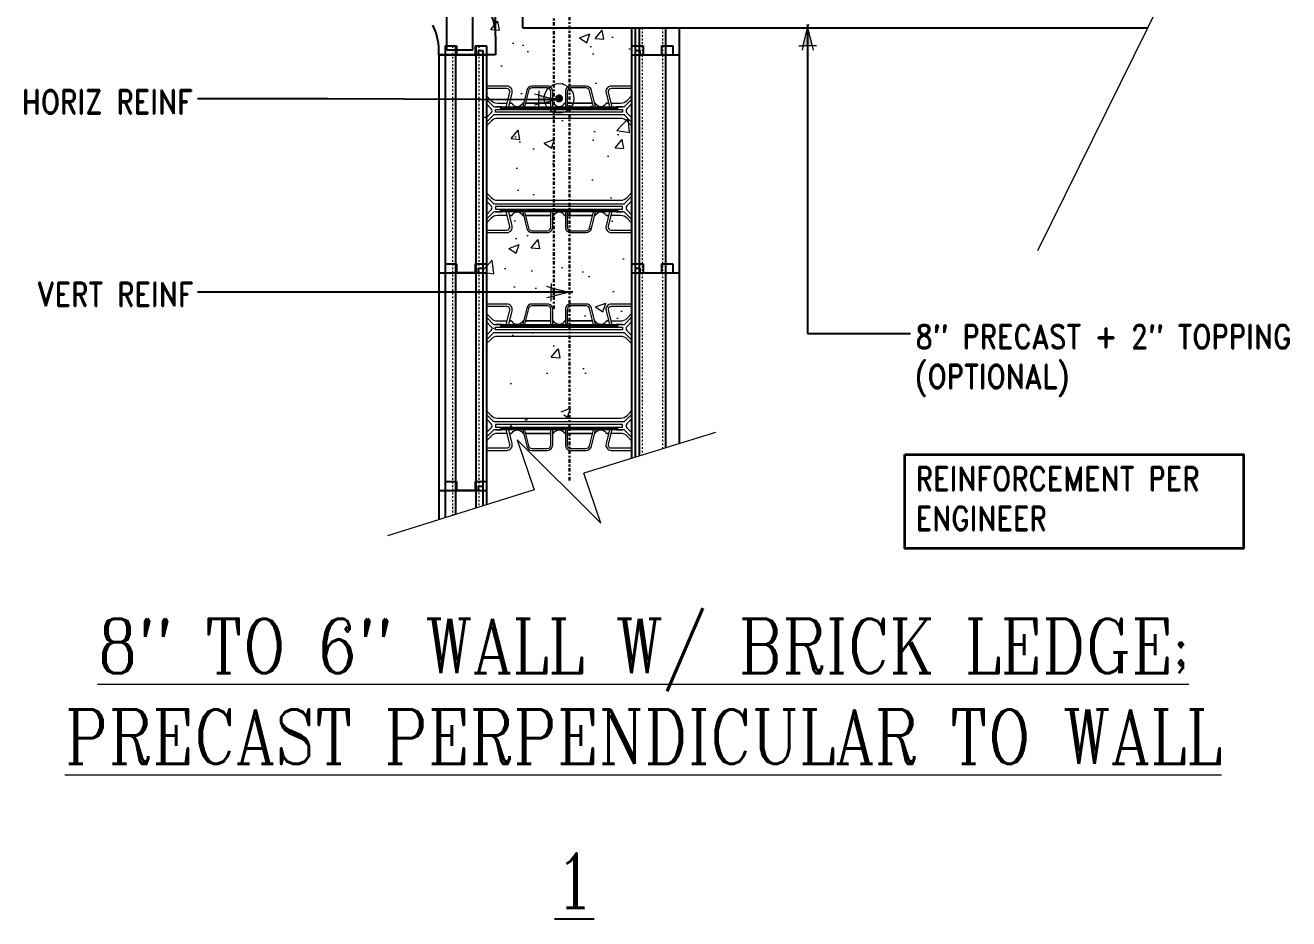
# Model space of a CAD drawing. Header units: inches. Extents: x 12.7 to 87.4, y 5.9 to 93.8.
# Drawn here: x 16.7 to 86.3, y 5.9 to 55.1 of the extents above; entities that cross this region are included whole.
import ezdxf

# ---------------------------------------------------------------- set-up
doc = ezdxf.new("R2010")
doc.units = ezdxf.units.IN
doc.header["$MEASUREMENT"] = 0
for name, pattern in [('CENTER', [2, 1.25, -0.25, 0.25, -0.25]), ('DASHED2', [0.375, 0.25, -0.125]), ('HIDDEN', [0.375, 0.25, -0.125]), ('HIDDEN2', [0.1875, 0.125, -0.0625])]:
    doc.linetypes.add(name, pattern=pattern)
doc.layers.get('Defpoints').update_dxf_attribs({"color": 252})
for name, color, linetype, lineweight in [('A2 Hatch', 8, 'Continuous', 9), ('A4 medium', 7, 'Continuous', 35), ('DETAILS', 7, 'Continuous', 13), ('DIM', 3, 'Continuous', 13), ('REBAR', 2, 'CENTER', 30)]:
    doc.layers.add(name, color=color, linetype=linetype, lineweight=lineweight)
doc.styles.add('ARCTEXT', font='arctext.shx', dxfattribs={"width": 0.85})
doc.styles.add('RomanC', font='romanc.shx', dxfattribs={"width": 0.85, "height": 5})
doc.styles.add('ROMAND', font='romand.shx', dxfattribs={"width": 0.85})
doc.dimstyles.new('ARCTEXT1-4', dxfattribs={"dimtxt": 4, "dimasz": 2, "dimexe": 2, "dimexo": 2, "dimgap": 2, "dimtad": 1, "dimdec": 4, "dimzin": 3, "dimdsep": 46, "dimlunit": 4, "dimtxsty": 'ARCTEXT', "dimblk": 'ARCHTICK', "dimcen": 2, "dimaunit": 1, "dimadec": 0, "dimazin": 0, "dimtfac": 1, "dimtdec": 4, "dimtmove": 2, "dimatfit": 3, "dimldrblk": 'arrow', "dimfxl": 0, "dimtolj": 1, "dimtzin": 0, "dimarcsym": 0})

# ---------------------------------------------------------------- blocks, each defined once
blk = doc.blocks.new('_ArchTick')
at = {"color": 0, "linetype": 'ByBlock', "const_width": 0.15}
blk.add_lwpolyline([(-0.5, -0.5), (0.5, 0.5)], dxfattribs=at)
blk = doc.blocks.new('arrow')
at = {"layer": 'DIM'}
blk.add_hatch(color=253, dxfattribs=at).paths.add_polyline_path([(-2, 0.5), (-2, -0.5), (0, 0)])
at = {"layer": 'DIM', "lineweight": 9}
for points in [[(-2, 0.98), (-2, 0.5), (-2.47, 0.62)], [(0.37, 0.09), (0, 0)], [(0.37, -0.09), (0, 0)], [(-2, -0.98), (-2, -0.5), (-2.47, -0.62)]]:
    blk.add_lwpolyline(points, dxfattribs=at)
at = {"layer": 'DIM', "lineweight": 15}
blk.add_lwpolyline([(0, 0), (-2, -0.5), (-2, 0.5), (0, 0)], dxfattribs=at)

msp = doc.modelspace()

# ---------------------------------------------------------------- hatches: boundary and pattern name
at = {"layer": 'A2 Hatch', "ltscale": 0.15}
h = msp.add_hatch(dxfattribs=at)
h.set_pattern_fill('AR-CONC', color=256, scale=0.8, style=0)
h.set_pattern_definition([(50, (-3253.869, 479.398), (5.7380815, -0.502017), [0.6, -6.6]), (355, (-3253.869, 479.398), (-1.110011, 6.017537), [0.48, -5.28]), (100.45145, (-3253.391, 479.356), (4.628071, 5.51552), [0.509922, -5.609137]), (46.1842, (-3253.869, 480.998), (8.537928, -1.324152), [0.9, -9.9]), (96.63564, (-3253.158, 480.8875), (7.477296, 7.792949), [0.764882, -8.413704]), (351.1842, (-3253.869, 480.998), (7.477296, 7.792949), [0.72, -7.92]), (21, (-3253.069, 480.598), (4.7752564, -3.220951), [0.6, -6.6]), (326, (-3253.069, 480.598), (1.946523, 5.8012), [0.48, -5.28]), (71.45144, (-3252.671, 480.3294), (6.721779, 2.580249), [0.509922, -5.609137]), (37.5, (-3253.869, 479.3978), (0.0972788, 2.6631508), [0, -5.216, 0, -5.36, 0, -5.3]), (7.5, (-3253.869, 479.3978), (2.1045563, 3.1552937), [0, -3.056, 0, -5.096, 0, -2.02]), (327.5, (-3255.653, 479.3978), (4.2705795, -0.180439), [0, -2, 0, -6.24, 0, -8.28]), (317.5, (-3256.453, 479.398), (4.6654894, 0.80084), [0, -2.6, 0, -4.144, 0, -5.88])])
h.paths.add_polyline_path([(44.113, 90.117), (42.127, 89.443), (41.927, 32.427), (44.797, 33.4), (43.861, 36.16), (48.457, 31.564), (47.521, 34.324), (50.127, 35.208), (50.123, 67.79), (48.123, 67.79), (48.123, 91.476), (46.837, 91.04), (47.773, 88.28), (43.177, 92.877)])
h = msp.add_hatch(color=256, dxfattribs=at)
edge = h.paths.add_edge_path()
edge.add_arc((46.127, 51.05), 0.224, 0, 360)

# ---------------------------------------------------------------- linework, layer by layer
at = {"color": 1}
for p, q in [((42.627, 54.503), (42.627, 65.443)), ((39.952, 53.732), (39.952, 59.021)), ((41.377, 53.732), (41.377, 57.243)), ((42.627, 54.503), (42.627, 53.443)), ((50.127, 54.943), (50.127, 53.443)), ((50.327, 54.943), (50.327, 53.443)), ((50.542, 54.943), (50.542, 53.443)), ((51.987, 54.943), (51.987, 53.443)), ((52.752, 54.943), (52.752, 53.443)), ((39.502, 53.443), (39.502, 53.732)), ((39.852, 53.943), (40.477, 53.943)), ((39.852, 53.943), (39.852, 41.443)), ((39.952, 53.732), (41.377, 53.732)), ((40.427, 53.943), (40.427, 41.443)), ((40.477, 53.943), (40.477, 53.443)), ((41.502, 53.943), (41.502, 53.443)), ((41.502, 53.943), (42.127, 53.943)), ((41.552, 53.943), (41.552, 41.443)), ((41.677, 53.693), (41.677, 53.443)), ((41.677, 53.693), (41.927, 53.693)), ((41.927, 53.693), (41.927, 41.443)), ((42.127, 53.943), (42.127, 41.443)), ((50.127, 53.943), (50.127, 41.443)), ((50.127, 53.943), (50.752, 53.943)), ((50.327, 53.693), (50.327, 41.443)), ((50.327, 53.693), (50.577, 53.693)), ((50.577, 53.693), (50.577, 53.443)), ((50.752, 53.943), (50.752, 53.443)), ((51.777, 53.943), (51.777, 53.443)), ((51.777, 53.943), (52.402, 53.943)), ((52.402, 53.943), (52.402, 53.443)), ((39.502, 53.443), (42.127, 53.443)), ((39.502, 53.443), (39.502, 41.443)), ((39.502, 53.443), (41.677, 53.443)), ((42.627, 53.443), (39.502, 53.443)), ((41.552, 53.443), (40.427, 53.443)), ((41.927, 53.443), (42.127, 53.443)), ((50.127, 53.443), (52.752, 53.443)), ((50.127, 53.443), (50.327, 53.443)), ((50.542, 53.443), (52.752, 53.443)), ((50.542, 53.443), (50.542, 41.443)), ((51.987, 53.443), (51.987, 41.443)), ((52.752, 53.443), (52.752, 41.443)), ((39.852, 41.943), (40.477, 41.943)), ((39.852, 41.943), (39.852, 27.942)), ((40.427, 41.943), (40.427, 28.122)), ((40.477, 41.943), (40.477, 41.443)), ((41.502, 41.943), (41.502, 41.443)), ((41.502, 41.943), (42.127, 41.943)), ((41.552, 41.943), (41.552, 28.474)), ((42.127, 41.943), (42.127, 28.654)), ((50.127, 41.943), (50.127, 31.221)), ((50.127, 41.943), (50.752, 41.943)), ((50.752, 41.943), (50.752, 41.443)), ((51.777, 41.943), (51.777, 41.443)), ((51.777, 41.943), (52.402, 41.943)), ((52.402, 41.943), (52.402, 41.443)), ((39.502, 41.443), (42.127, 41.443)), ((39.502, 41.443), (39.502, 27.832)), ((39.502, 41.443), (41.677, 41.443)), ((41.552, 41.443), (40.427, 41.443)), ((41.677, 41.693), (41.677, 41.443)), ((41.677, 41.693), (41.927, 41.693)), ((41.927, 41.693), (41.927, 28.591)), ((41.927, 41.443), (42.127, 41.443)), ((50.127, 41.443), (52.752, 41.443)), ((50.127, 41.443), (50.327, 41.443)), ((50.327, 41.693), (50.327, 31.283)), ((50.327, 41.693), (50.577, 41.693)), ((50.542, 41.443), (52.752, 41.443)), ((50.542, 41.443), (50.542, 31.349)), ((50.577, 41.693), (50.577, 41.443)), ((51.987, 41.443), (51.987, 31.797)), ((52.752, 41.443), (52.752, 32.034)), ((39.852, 29.943), (40.477, 29.943)), ((40.477, 29.943), (40.477, 29.443)), ((41.502, 29.943), (41.502, 29.443)), ((41.502, 29.943), (42.127, 29.943)), ((39.502, 29.443), (42.127, 29.443)), ((39.502, 29.443), (41.677, 29.443)), ((41.552, 29.443), (40.427, 29.443)), ((41.677, 29.693), (41.677, 29.443)), ((41.677, 29.693), (41.927, 29.693)), ((41.927, 29.443), (42.127, 29.443))]:
    msp.add_line(p, q, dxfattribs=at)
at = {"ltscale": 0.15}
for p, q in [((44.127, 54.943), (44.127, 65.443)), ((44.127, 54.943), (78.539, 54.943)), ((40.477, 53.443), (41.502, 53.443)), ((40.477, 41.443), (41.502, 41.443)), ((40.477, 29.443), (41.502, 29.443))]:
    msp.add_line(p, q, dxfattribs=at)
at = {"color": 1, "linetype": 'HIDDEN', "ltscale": 0.02}
for p, q in [((39.852, 53.943), (40.477, 53.943)), ((40.477, 53.943), (40.477, 53.443)), ((41.502, 53.943), (41.502, 53.443)), ((41.502, 53.943), (42.127, 53.943)), ((50.127, 53.943), (50.752, 53.943)), ((50.752, 53.943), (50.752, 53.443)), ((51.777, 53.943), (51.777, 53.443)), ((51.777, 53.943), (52.402, 53.943)), ((52.402, 53.943), (52.402, 53.443)), ((39.852, 41.943), (40.477, 41.943)), ((40.477, 41.943), (40.477, 41.443)), ((41.502, 41.943), (41.502, 41.443)), ((41.502, 41.943), (42.127, 41.943)), ((50.127, 41.943), (50.752, 41.943)), ((50.752, 41.943), (50.752, 41.443)), ((51.777, 41.943), (51.777, 41.443)), ((51.777, 41.943), (52.402, 41.943)), ((52.402, 41.943), (52.402, 41.443)), ((39.852, 29.943), (40.477, 29.943)), ((40.477, 29.943), (40.477, 29.443)), ((41.502, 29.943), (41.502, 29.443)), ((41.502, 29.943), (42.127, 29.943))]:
    msp.add_line(p, q, dxfattribs=at)
at = {"color": 1}
for centre, start, end in [((39.627, 54.503), 360, 34.77783), ((36.502, 53.732), 0, 26.64228)]:
    msp.add_arc(centre, 3, start, end, dxfattribs=at)
at = {"layer": 'A2 Hatch', "linetype": 'DASHED2', "ltscale": 0.15}
for p, q in [((50.702, 54.943), (50.702, 53.443)), ((51.827, 54.943), (51.827, 53.443)), ((40.267, 53.943), (40.267, 41.443)), ((41.712, 53.943), (41.712, 41.443)), ((50.702, 53.443), (50.702, 41.443)), ((51.827, 53.443), (51.827, 41.443)), ((40.267, 41.943), (40.267, 28.072)), ((41.712, 41.943), (41.712, 28.524)), ((50.702, 41.443), (50.702, 31.399)), ((51.827, 41.443), (51.827, 31.748))]:
    msp.add_line(p, q, dxfattribs=at)
at = {"layer": 'A2 Hatch', "linetype": 'HIDDEN2', "ltscale": 0.15}
for p, q in [((39.852, 53.943), (39.852, 53.443)), ((40.477, 53.943), (39.852, 53.943)), ((40.477, 53.943), (40.477, 53.443)), ((41.502, 53.943), (41.502, 53.443)), ((42.127, 53.943), (41.502, 53.943)), ((42.127, 53.943), (42.127, 53.443))]:
    msp.add_line(p, q, dxfattribs=at)
at = {"layer": 'A2 Hatch', "ltscale": 0.15}
msp.add_circle((46.127, 51.05), 0.816, dxfattribs=at)
at = {"layer": 'A4 medium', "ltscale": 0.15}
msp.add_lwpolyline([(65.178, 31.443), (83.82, 31.443), (83.82, 26.261), (65.178, 26.261)], close=True, dxfattribs=at)
at = {"layer": 'DETAILS', "color": 6, "lineweight": 20}
for points in [[(43.356, 50.593), (43.539, 51.352, 0.485338), (43.248, 51.723), (42.127, 51.723)], [(42.976, 50.593), (42.876, 50.593), (42.626, 50.593), (43.222, 50.593), (43.413, 51.383, 0.485338), (43.248, 51.593), (42.127, 51.593)], [(45.779, 50.593), (45.779, 51.423, 0.414214), (45.479, 51.723), (44.636, 51.723, 0.346495), (44.345, 51.493), (44.127, 50.593)], [(45.679, 50.593), (45.679, 51.423, 0.414214), (45.479, 51.623), (44.636, 51.623, 0.346495), (44.442, 51.47), (44.23, 50.593)], [(48.126, 50.593), (47.909, 51.493, 0.346495), (47.617, 51.723), (46.775, 51.723, 0.414214), (46.475, 51.423), (46.475, 50.593)], [(48.023, 50.593), (47.812, 51.47, 0.346495), (47.617, 51.623), (46.775, 51.623, 0.414214), (46.575, 51.423), (46.575, 50.593)], [(50.127, 51.723), (49.006, 51.723, 0.485338), (48.714, 51.352), (48.898, 50.593)], [(50.127, 51.593), (49.006, 51.593, 0.485338), (48.841, 51.383), (49.031, 50.593), (49.627, 50.593), (49.377, 50.593), (49.277, 50.593)], [(42.127, 51.192), (42.38, 50.939, 0.198912), (42.733, 50.793), (43.27, 50.793)], [(42.127, 50.992), (42.497, 50.622, 0.198912), (42.568, 50.593), (46.127, 50.593, -0.279322), (45.841, 50.766, 0.279322), (45.797, 50.793)], [(46.457, 50.793, 0.279322), (46.413, 50.766, -0.279322), (46.127, 50.593), (49.686, 50.593, 0.198912), (49.757, 50.622), (50.127, 50.992)], [(48.983, 50.793), (49.52, 50.793, 0.198912), (49.874, 50.939), (50.127, 51.192)], [(42.127, 49.993), (42.395, 50.262, 0.414214), (42.395, 50.474), (42.127, 50.742)], [(50.127, 49.743), (49.757, 50.114, 0.198912), (49.686, 50.143), (46.127, 50.143), (42.568, 50.143, 0.198912), (42.497, 50.114), (42.127, 49.743)], [(44.158, 50.793, 0.279322), (44.113, 50.766, -0.605918), (43.542, 50.766, 0.279322), (43.497, 50.793), (43.404, 50.793), (43.497, 50.793)], [(48.756, 50.793), (48.849, 50.793), (48.756, 50.793, 0.279322), (48.712, 50.766, -0.605918), (48.14, 50.766, 0.279322), (48.096, 50.793)], [(50.127, 50.742), (49.859, 50.474, 0.414214), (49.859, 50.262), (50.127, 49.993)], [(50.127, 49.543), (49.874, 49.796, 0.198912), (49.52, 49.943), (46.127, 49.943), (42.733, 49.943, 0.198912), (42.38, 49.796), (42.127, 49.543)], [(42.127, 45.842), (42.38, 45.589, 0.198912), (42.733, 45.443), (46.127, 45.443), (49.52, 45.443, 0.198912), (49.874, 45.589), (50.127, 45.842)], [(42.127, 45.642), (42.497, 45.272, 0.198912), (42.568, 45.243), (46.127, 45.243), (49.686, 45.243, 0.198912), (49.757, 45.272), (50.127, 45.642)], [(42.127, 44.643), (42.395, 44.912, 0.414214), (42.395, 45.124), (42.127, 45.392)], [(50.127, 45.392), (49.859, 45.124, 0.414214), (49.859, 44.912), (50.127, 44.643)], [(45.797, 44.593, 0.279322), (45.841, 44.62, -0.279322), (46.127, 44.793), (42.568, 44.793, 0.198912), (42.497, 44.764), (42.127, 44.393)], [(42.127, 43.793), (43.248, 43.793, 0.485338), (43.413, 44.003), (43.222, 44.793), (42.626, 44.793), (42.876, 44.793), (42.976, 44.793)], [(42.127, 43.663), (43.248, 43.663, 0.485338), (43.539, 44.033), (43.356, 44.793)], [(43.27, 44.593), (42.733, 44.593, 0.198912), (42.38, 44.446), (42.127, 44.193)], [(43.497, 44.593), (43.404, 44.593), (43.497, 44.593, 0.279322), (43.542, 44.62, -0.605918), (44.113, 44.62, 0.279322), (44.158, 44.593)], [(44.127, 44.793), (44.345, 43.892, 0.346495), (44.636, 43.663), (45.479, 43.663, 0.414214), (45.779, 43.963), (45.779, 44.793)], [(44.23, 44.793), (44.442, 43.916, 0.346495), (44.636, 43.763), (45.479, 43.763, 0.414214), (45.679, 43.963), (45.679, 44.793)], [(50.127, 44.393), (49.757, 44.764, 0.198912), (49.686, 44.793), (46.127, 44.793, -0.279322), (46.413, 44.62, 0.279322), (46.457, 44.593)], [(46.475, 44.793), (46.475, 43.963, 0.414214), (46.775, 43.663), (47.617, 43.663, 0.346495), (47.909, 43.892), (48.126, 44.793)], [(46.575, 44.793), (46.575, 43.963, 0.414214), (46.775, 43.763), (47.617, 43.763, 0.346495), (47.812, 43.916), (48.023, 44.793)], [(48.096, 44.593, 0.279322), (48.14, 44.62, -0.605918), (48.712, 44.62, 0.279322), (48.756, 44.593), (48.849, 44.593), (48.756, 44.593)], [(48.898, 44.793), (48.714, 44.033, 0.485338), (49.006, 43.663), (50.127, 43.663)], [(49.277, 44.793), (49.377, 44.793), (49.627, 44.793), (49.031, 44.793), (48.841, 44.003, 0.485338), (49.006, 43.793), (50.127, 43.793)], [(50.127, 44.193), (49.874, 44.446, 0.198912), (49.52, 44.593), (48.983, 44.593)], [(43.356, 38.593), (43.539, 39.352, 0.485338), (43.248, 39.723), (42.127, 39.723)], [(45.779, 38.593), (45.779, 39.423, 0.414214), (45.479, 39.723), (44.636, 39.723, 0.346495), (44.345, 39.493), (44.127, 38.593)], [(48.126, 38.593), (47.909, 39.493, 0.346495), (47.617, 39.723), (46.775, 39.723, 0.414214), (46.475, 39.423), (46.475, 38.593)], [(50.127, 39.723), (49.006, 39.723, 0.485338), (48.714, 39.352), (48.898, 38.593)], [(42.976, 38.593), (42.876, 38.593), (42.626, 38.593), (43.222, 38.593), (43.413, 39.383, 0.485338), (43.248, 39.593), (42.127, 39.593)], [(42.127, 39.192), (42.38, 38.939, 0.198912), (42.733, 38.793), (43.27, 38.793)], [(42.127, 38.992), (42.497, 38.622, 0.198912), (42.568, 38.593), (46.127, 38.593, -0.279322), (45.841, 38.766, 0.279322), (45.797, 38.793)], [(45.679, 38.593), (45.679, 39.423, 0.414214), (45.479, 39.623), (44.636, 39.623, 0.346495), (44.442, 39.47), (44.23, 38.593)], [(46.457, 38.793, 0.279322), (46.413, 38.766, -0.279322), (46.127, 38.593), (49.686, 38.593, 0.198912), (49.757, 38.622), (50.127, 38.992)], [(48.023, 38.593), (47.812, 39.47, 0.346495), (47.617, 39.623), (46.775, 39.623, 0.414214), (46.575, 39.423), (46.575, 38.593)], [(50.127, 39.593), (49.006, 39.593, 0.485338), (48.841, 39.383), (49.031, 38.593), (49.627, 38.593), (49.377, 38.593), (49.277, 38.593)], [(48.983, 38.793), (49.52, 38.793, 0.198912), (49.874, 38.939), (50.127, 39.192)], [(42.127, 37.993), (42.395, 38.262, 0.414214), (42.395, 38.474), (42.127, 38.742)], [(44.158, 38.793, 0.279322), (44.113, 38.766, -0.605918), (43.542, 38.766, 0.279322), (43.497, 38.793), (43.404, 38.793), (43.497, 38.793)], [(48.756, 38.793), (48.849, 38.793), (48.756, 38.793, 0.279322), (48.712, 38.766, -0.605918), (48.14, 38.766, 0.279322), (48.096, 38.793)], [(50.127, 38.742), (49.859, 38.474, 0.414214), (49.859, 38.262), (50.127, 37.993)], [(50.127, 37.743), (49.757, 38.114, 0.198912), (49.686, 38.143), (46.127, 38.143), (42.568, 38.143, 0.198912), (42.497, 38.114), (42.127, 37.743)], [(50.127, 37.543), (49.874, 37.796, 0.198912), (49.52, 37.943), (46.127, 37.943), (42.733, 37.943, 0.198912), (42.38, 37.796), (42.127, 37.543)], [(42.127, 33.842), (42.38, 33.589, 0.198912), (42.733, 33.443), (46.127, 33.443), (49.52, 33.443, 0.198912), (49.874, 33.589), (50.127, 33.842)], [(42.127, 33.642), (42.497, 33.272, 0.198912), (42.568, 33.243), (46.127, 33.243), (49.686, 33.243, 0.198912), (49.757, 33.272), (50.127, 33.642)], [(42.127, 32.643), (42.395, 32.912, 0.414214), (42.395, 33.124), (42.127, 33.392)], [(45.797, 32.593, 0.279322), (45.841, 32.62, -0.279322), (46.127, 32.793), (42.568, 32.793, 0.198912), (42.497, 32.764), (42.127, 32.393)], [(42.127, 31.793), (43.248, 31.793, 0.485338), (43.413, 32.003), (43.222, 32.793), (42.626, 32.793), (42.876, 32.793), (42.976, 32.793)], [(42.127, 31.663), (43.248, 31.663, 0.485338), (43.539, 32.033), (43.356, 32.793)], [(43.497, 32.593), (43.404, 32.593), (43.497, 32.593, 0.279322), (43.542, 32.62, -0.605918), (44.113, 32.62, 0.279322), (44.158, 32.593)], [(44.127, 32.793), (44.345, 31.892, 0.346495), (44.636, 31.663), (45.479, 31.663, 0.414214), (45.779, 31.963), (45.779, 32.793)], [(44.23, 32.793), (44.442, 31.916, 0.346495), (44.636, 31.763), (45.479, 31.763, 0.414214), (45.679, 31.963), (45.679, 32.793)], [(50.127, 32.393), (49.757, 32.764, 0.198912), (49.686, 32.793), (46.127, 32.793, -0.279322), (46.413, 32.62, 0.279322), (46.457, 32.593)], [(46.475, 32.793), (46.475, 31.963, 0.414214), (46.775, 31.663), (47.617, 31.663, 0.346495), (47.909, 31.892), (48.126, 32.793)], [(46.575, 32.793), (46.575, 31.963, 0.414214), (46.775, 31.763), (47.617, 31.763, 0.346495), (47.812, 31.916), (48.023, 32.793)], [(48.096, 32.593, 0.279322), (48.14, 32.62, -0.605918), (48.712, 32.62, 0.279322), (48.756, 32.593), (48.849, 32.593), (48.756, 32.593)], [(48.898, 32.793), (48.714, 32.033, 0.485338), (49.006, 31.663), (50.127, 31.663)], [(49.277, 32.793), (49.377, 32.793), (49.627, 32.793), (49.031, 32.793), (48.841, 32.003, 0.485338), (49.006, 31.793), (50.127, 31.793)], [(50.127, 33.392), (49.859, 33.124, 0.414214), (49.859, 32.912), (50.127, 32.643)], [(43.27, 32.593), (42.733, 32.593, 0.198912), (42.38, 32.446), (42.127, 32.193)], [(50.127, 32.193), (49.874, 32.446, 0.198912), (49.52, 32.593), (48.983, 32.593)]]:
    msp.add_lwpolyline(points, format="xyb", dxfattribs=at)
for points in [[(46.127, 50.443), (49.627, 50.443), (49.627, 50.293), (46.127, 50.293), (42.626, 50.293), (42.626, 50.443)], [(44.176, 50.793), (44.158, 50.793)], [(45.679, 50.793), (44.279, 50.793)], [(45.779, 50.793), (45.797, 50.793)], [(46.475, 50.793), (46.457, 50.793)], [(46.575, 50.793), (47.975, 50.793)], [(48.078, 50.793), (48.096, 50.793)], [(46.127, 44.943), (49.627, 44.943), (49.627, 45.093), (46.127, 45.093), (42.626, 45.093), (42.626, 44.943)], [(44.176, 44.593), (44.158, 44.593)], [(45.679, 44.593), (44.279, 44.593)], [(45.779, 44.593), (45.797, 44.593)], [(46.475, 44.593), (46.457, 44.593)], [(46.575, 44.593), (47.975, 44.593)], [(48.078, 44.593), (48.096, 44.593)], [(46.127, 38.443), (49.627, 38.443), (49.627, 38.293), (46.127, 38.293), (42.626, 38.293), (42.626, 38.443)], [(44.176, 38.793), (44.158, 38.793)], [(45.679, 38.793), (44.279, 38.793)], [(45.779, 38.793), (45.797, 38.793)], [(46.475, 38.793), (46.457, 38.793)], [(46.575, 38.793), (47.975, 38.793)], [(48.078, 38.793), (48.096, 38.793)], [(46.127, 32.943), (49.627, 32.943), (49.627, 33.093), (46.127, 33.093), (42.626, 33.093), (42.626, 32.943)], [(44.176, 32.593), (44.158, 32.593)], [(45.679, 32.593), (44.279, 32.593)], [(45.779, 32.593), (45.797, 32.593)], [(46.475, 32.593), (46.457, 32.593)], [(46.575, 32.593), (47.975, 32.593)], [(48.078, 32.593), (48.096, 32.593)]]:
    msp.add_lwpolyline(points, close=True, dxfattribs=at)
for points in [[(46.127, 50.543), (42.976, 50.543), (42.878, 50.521, 0.780776), (42.878, 50.515), (42.976, 50.493), (46.127, 50.493), (49.277, 50.493), (49.375, 50.515, 0.780776), (49.375, 50.521), (49.277, 50.543)], [(46.127, 44.843), (49.277, 44.843), (49.375, 44.865, 0.780776), (49.375, 44.871), (49.277, 44.893), (46.127, 44.893), (42.976, 44.893), (42.878, 44.871, 0.780776), (42.878, 44.865), (42.976, 44.843)], [(46.127, 38.543), (42.976, 38.543), (42.878, 38.521, 0.780776), (42.878, 38.515), (42.976, 38.493), (46.127, 38.493), (49.277, 38.493), (49.375, 38.515, 0.780776), (49.375, 38.521), (49.277, 38.543)], [(46.127, 32.843), (49.277, 32.843), (49.375, 32.865, 0.780776), (49.375, 32.871), (49.277, 32.893), (46.127, 32.893), (42.976, 32.893), (42.878, 32.871, 0.780776), (42.878, 32.865), (42.976, 32.843)]]:
    msp.add_lwpolyline(points, format="xyb", close=True, dxfattribs=at)
at = {"layer": 'DIM'}
for p, q in [((79.31, 56.505), (72.473, 42.65)), ((43.829, 32.239), (44.765, 29.479)), ((48.425, 27.643), (43.829, 32.239)), ((54.741, 32.651), (47.489, 30.403)), ((48.425, 27.643), (47.489, 30.403)), ((44.765, 29.479), (36.675, 26.948))]:
    msp.add_line(p, q, dxfattribs=at)
at = {"layer": 'REBAR', "ltscale": 0.15}
for p, q in [((46.697, 59.443), (46.697, 29.941)), ((45.834, 39.458), (45.834, 57.458))]:
    msp.add_line(p, q, dxfattribs=at)

# ---------------------------------------------------------------- texts
at = {"layer": 'Defpoints', "insert": (46.976, 9.462), "char_height": 3, "width": 90.08, "attachment_point": 2, "style": 'RomanC'}
msp.add_mtext('{\\L1\\P}\\P            ', dxfattribs=at)
at = {"layer": 'DIM', "color": 3, "char_height": 1.3125, "style": 'ROMAND'}
for s, insert, width, attachment_point in [('HORIZ REINF ', (25.953, 51.516), 22.68955, 3), ('VERT REINF ', (25.992, 40.909), 22.68955, 3), ('8" PRECAST + 2" TOPPING (OPTIONAL)', (65.76, 38.577), 22.68955, 1), ('REINFORCEMENT PER ENGINEER', (65.776, 30.757), 22.17809, 1)]:
    msp.add_mtext(s, dxfattribs=dict(at, insert=insert, width=width, attachment_point=attachment_point))
at = {"layer": 'DIM', "insert": (50.766, 22.389), "char_height": 3, "width": 80.28631, "attachment_point": 2, "style": 'ARCTEXT'}
msp.add_mtext('{\\Fromanc.shx|c0;\\L8" TO 6" WALL W/ BRICK LEDGE; PRECAST PERPENDICULAR TO WALL}\\P\\P             ', dxfattribs=at)

# ---------------------------------------------------------------- leaders
at = {"layer": 'DIM'}
for points in [[(59.82, 54.943), (59.817, 38.094), (65.481, 38.094)], [(46.008, 50.973), (33.395, 51.025), (26.207, 51.025)], [(46.697, 40.372), (32.634, 40.373), (26.207, 40.373)]]:
    msp.add_leader(points, dimstyle='ARCTEXT1-4', override={"dimasz": 0.5, "dimtad": 0}, dxfattribs=at)

doc.saveas('drawing.dxf')
